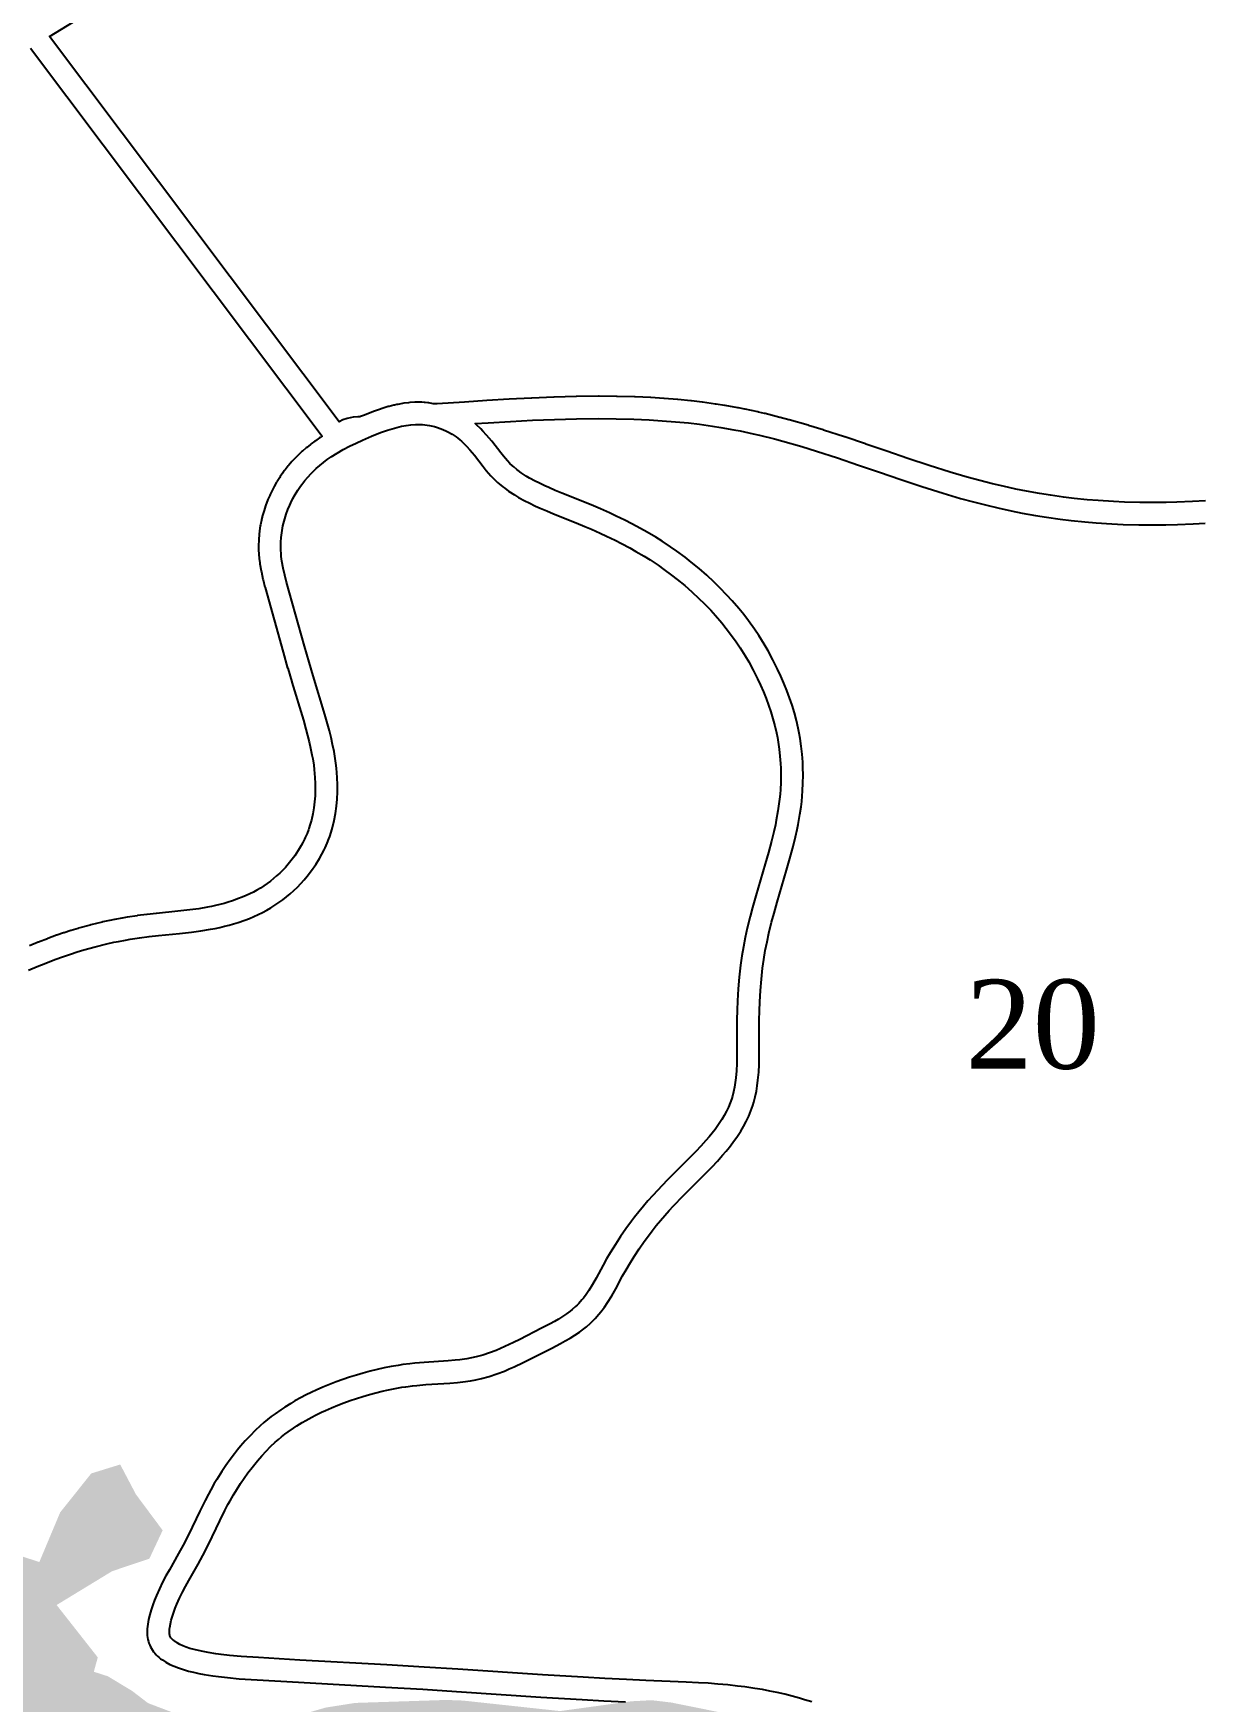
# Model space of a CAD drawing. Header units: metres. Extents: x 711577 to 713688, y 7856318 to 7857553.
# Drawn here: x 713086.9 to 713349.2, y 7856767.7 to 7857142.5 of the extents above; entities that cross this region are included whole.
import ezdxf
from ezdxf.enums import TextEntityAlignment as Align

# ---------------------------------------------------------------- set-up
doc = ezdxf.new("R2010")
doc.units = ezdxf.units.M
for name, color, linetype, true_color in [('APP', 7, 'Continuous', 0xffffff), ('NUMERAÇÕES DOS TALHÕES', 7, 'Continuous', 0xffffff), ('RESERVA LEGAL', 7, 'Continuous', 0xffffff), ('TALHÕES', 3, 'Continuous', 0x00ff00)]:
    doc.layers.add(name, color=color, linetype=linetype, true_color=true_color)
for name, color, linetype in [('NUMERAÇÕES', 7, 'Continuous'), ('Perímetro', 1, 'Continuous'), ('ÁREAS', 7, 'Continuous')]:
    doc.layers.add(name, color=color, linetype=linetype)
doc.styles.add('AREAS', font='times.ttf')

# ---------------------------------------------------------------- blocks, each defined once
blk = doc.blocks.new('area_de_talhao')
at = {"layer": 'NUMERAÇÕES', "linetype": 'Continuous', "style": 'AREAS'}
blk.add_attdef('NRO', text='', height=20, dxfattribs=at).set_placement((0, 6.08), align=Align.CENTER)
at = {"layer": 'ÁREAS', "linetype": 'Continuous', "style": 'AREAS', "flags": 1}
for tag, height, p in [('AREAREAL', 0.001, (0, 0)), ('AREA', 20, (0, -23.92))]:
    blk.add_attdef(tag, text='', height=height, dxfattribs=at).set_placement(p, align=Align.CENTER)

msp = doc.modelspace()

# ---------------------------------------------------------------- hatches: boundary and pattern name
at = {"layer": 'APP', "linetype": 'Continuous'}
h = msp.add_hatch(dxfattribs=at)
h.set_pattern_fill('GOST_GLASS', color=3)
h.paths.add_polyline_path([(711807.13, 7856885.17), (711804.27, 7856887.4), (711782.36, 7856902.33), (711780.04, 7856903.57), (711780.32, 7856906.84), (711779.58, 7856913.19), (711778.65, 7856915.96), (711780.69, 7856920.95), (711781.85, 7856926.75), (711781.9, 7856932.67), (711780.84, 7856938.48), (711778.42, 7856944.7), (711778.93, 7856944.69), (711781.88, 7856949.15), (711790.88, 7856953.52), (711807.19, 7856961.45), (711813.69, 7856965.82), (711830.14, 7856980.56), (711835.25, 7856986.56), (711848.05, 7857006.47), (711849.76, 7857009.5), (711863.08, 7857036.62), (711864.46, 7857039.9), (711874.89, 7857069.35), (711880.32, 7857081.5), (711882.22, 7857087.15), (711883, 7857093.08), (711882.64, 7857099.06), (711881.16, 7857104.84), (711878.61, 7857110.19), (711875.1, 7857114.9), (711870.76, 7857118.77), (711865.78, 7857121.65), (711864.87, 7857122.06), (711859.7, 7857123.77), (711854.32, 7857124.41), (711848.92, 7857123.97), (711843.7, 7857122.45), (711840.73, 7857120.9), (711839.84, 7857118.61), (711838.38, 7857119.53), (711834.54, 7857116.44), (711830.93, 7857112.17), (711828.17, 7857107.26), (711822.23, 7857093.95), (711821.32, 7857091.68), (711811.08, 7857062.78), (711799.37, 7857038.93), (711789.77, 7857024.01), (711779.44, 7857014.75), (711766.78, 7857008.61), (711750.55, 7857000.72), (711746.21, 7856998.1), (711742.37, 7856994.72), (711739.15, 7856990.67), (711729.66, 7856976.32), (711726.34, 7856969.62), (711726.12, 7856969.02), (711723.15, 7856969.62), (711694.71, 7856973.1), (711688.85, 7856973.17), (711683.09, 7856971.97), (711677.69, 7856969.54), (711672.88, 7856965.99), (711668.86, 7856961.48), (711659.14, 7856947.98), (711649.63, 7856945.44), (711646.93, 7856944.57), (711621.35, 7856934.8), (711592.06, 7856926.82), (711586.56, 7856924.67), (711584.21, 7856923.1), (711599.11, 7856897.94), (711629.7, 7856906.27), (711656.54, 7856916.52), (711675.69, 7856921.62), (711691.41, 7856943.46), (711719.85, 7856939.98), (711737.36, 7856935.02), (711739.78, 7856934.27), (711746.87, 7856942.2), (711752.88, 7856959.28), (711762.38, 7856973.63), (711778.61, 7856981.51), (711794.8, 7856989.38), (711811.05, 7857003.93), (711823.74, 7857023.68), (711837.01, 7857050.69), (711847.85, 7857081.28), (711853.79, 7857094.58), (711854.7, 7857094.17), (711848.78, 7857080.91), (711837.93, 7857050.3), (711824.61, 7857023.18), (711811.81, 7857003.28), (711795.36, 7856988.54), (711779.05, 7856980.61), (711763.06, 7856972.85), (711753.79, 7856958.83), (711747.75, 7856941.68), (711740.83, 7856933.94), (711753.7, 7856929.93), (711747.05, 7856917.27), (711752.01, 7856906.34), (711743.8, 7856886.65), (711766.97, 7856877.27), (711788.87, 7856862.34), (711807.71, 7856845.62), (711811.36, 7856831.11), (711800.64, 7856817.77), (711783.09, 7856785.34), (711771.83, 7856747.17), (711780.95, 7856703.95), (711781.26, 7856646.68), (711785.74, 7856589.55), (711842.66, 7856510.21), (711887.71, 7856504.37), (711945.81, 7856479.71), (712023.06, 7856430.77), (712051.13, 7856427.29), (712051.33, 7856432.54), (712050.48, 7856438.25), (712048.6, 7856443.68), (712045.77, 7856448.63), (712042.08, 7856452.9), (712037.67, 7856456.35), (711960.43, 7856505.28), (711956.42, 7856507.38), (711898.32, 7856532.05), (711891.2, 7856533.98), (711858.04, 7856538.28), (711813.28, 7856600.66), (711812.87, 7856606), (711812.74, 7856606.09), (711812.85, 7856606.18), (711809.57, 7856648.04), (711809.32, 7856693.99), (711806.05, 7856696.67), (711809.25, 7856704.33), (711808.59, 7856710.45), (711801.11, 7856745.93), (711809.21, 7856773.41), (711823.94, 7856800.61), (711832.97, 7856811.85), (711836.07, 7856816.56), (711838.26, 7856821.81), (711839.46, 7856827.41), (711839.62, 7856833.14), (711838.73, 7856838.8), (711835.08, 7856853.31), (711833.05, 7856858.97), (711829.97, 7856864.09), (711825.97, 7856868.45)])
h.paths.add_polyline_path([(713046.72, 7856628.27), (713040.39, 7856633.56), (713047.13, 7856676.24), (713057.88, 7856735.79), (713066.2, 7856757.61), (713074.92, 7856753.14), (713078.63, 7856746.26), (713084.07, 7856745.71), (713092.36, 7856746.01), (713099.25, 7856740.73), (713113.14, 7856735.46), (713127.69, 7856734.17), (713144.64, 7856733.12), (713160.06, 7856737.59), (713180.53, 7856738.25), (713205.62, 7856735.54), (713224.95, 7856738.19), (713245.89, 7856733.96), (713261.18, 7856729.39), (713263.62, 7856717.88), (713265.93, 7856699.79), (713257.78, 7856688.11), (713248.02, 7856671.65), (713232.48, 7856632.1), (713224.79, 7856616.42), (713218.68, 7856600.95), (713224.83, 7856585.33), (713229.86, 7856570.41), (713234.74, 7856554.57), (713238.69, 7856550.13), (713253.65, 7856544.47), (713259.08, 7856530.39), (713268.67, 7856525.6), (713289.21, 7856523.62), (713300.02, 7856524.35), (713305.22, 7856526.25), (713322.83, 7856545.07), (713349, 7856566.66), (713373.23, 7856579.82), (713380.58, 7856600.47), (713394.01, 7856606.15), (713408.19, 7856608.48), (713422.66, 7856610.57), (713434.83, 7856602.42), (713442.63, 7856598.64), (713467.5, 7856606.96), (713485.56, 7856615.07), (713501.74, 7856620.54), (713499.07, 7856654.17), (713491.47, 7856682.98), (713483.81, 7856726.05), (713481.87, 7856754.39), (713475.16, 7856774.79), (713485.08, 7856790.03), (713514.99, 7856780.54), (713536.46, 7856770.69), (713558.66, 7856768.09), (713578.2, 7856771.23), (713589.75, 7856779.6), (713596.73, 7856788.71), (713605.65, 7856802.69), (713598.7, 7856820.05), (713593.14, 7856833.7), (713597.79, 7856845.77), (713605.21, 7856857.11), (713615.75, 7856866.24), (713622.17, 7856885.8), (713629.99, 7856922.69), (713636.61, 7856959.34), (713633.57, 7856974.27), (713645.02, 7857007.87), (713641.45, 7857029.17), (713622.62, 7857060.95), (713611.84, 7857079.88), (713593.35, 7857082.49), (713589.71, 7857091.49), (713584.8, 7857111.14), (713587.11, 7857124.58), (713592.5, 7857132.23), (713601.11, 7857134.12), (713609.87, 7857123.82), (713625.47, 7857132.73), (713636.14, 7857142.66), (713655.47, 7857142.29), (713688.27, 7857186.68), (713663.42, 7857202.71), (713641.85, 7857172.39), (713636.7, 7857172.49), (713631.47, 7857172.08), (713626.4, 7857170.66), (713621.66, 7857168.28), (713617.42, 7857165.02), (713613.17, 7857161.07), (713612.72, 7857161.35), (713607.11, 7857163.29), (713601.24, 7857163.96), (713595.36, 7857163.33), (713586.75, 7857161.44), (713581.83, 7857159.85), (713577.26, 7857157.36), (713573.2, 7857154.04), (713569.77, 7857149.99), (713564.38, 7857142.35), (713561.13, 7857136.42), (713559.25, 7857129.87), (713556.93, 7857116.42), (713556.5, 7857109.93), (713557.42, 7857103.5), (713562.33, 7857083.85), (713563.66, 7857079.77), (713567.29, 7857070.78), (713570.12, 7857065.4), (713573.94, 7857060.74), (713578.59, 7857057.01), (713583.87, 7857054.37), (713589.55, 7857052.92), (713594.55, 7857052.21), (713598.34, 7857045.57), (713598.6, 7857045.13), (713614.51, 7857018.26), (713615.82, 7857010.45), (713606.92, 7856984.32), (713605.62, 7856978.97), (713605.27, 7856973.47), (713605.88, 7856967.99), (713607.72, 7856958.95), (713602.26, 7856928.7), (713594.88, 7856893.92), (713591.6, 7856883.92), (713587.24, 7856880.15), (713581.9, 7856874.02), (713574.48, 7856862.69), (713571.55, 7856856.95), (713566.9, 7856844.88), (713565.32, 7856839.23), (713564.83, 7856833.36), (713565.43, 7856827.51), (713567.12, 7856821.9), (713572.64, 7856808.34), (713573.59, 7856805.97), (713570.32, 7856801.71), (713567.53, 7856799.69), (713558.12, 7856798.18), (713543.88, 7856799.85), (713526.31, 7856807.9), (713523.18, 7856809.11), (713493.27, 7856818.6), (713487.43, 7856819.76), (713481.48, 7856819.62), (713475.69, 7856818.16), (713470.32, 7856815.47), (713465.6, 7856811.65), (713461.73, 7856806.88), (713451.82, 7856791.64), (713449.24, 7856786.77), (713447.57, 7856781.48), (713446.87, 7856775.96), (713447.15, 7856770.4), (713448.41, 7856764.99), (713453.9, 7856748.29), (713455.57, 7856723.87), (713455.98, 7856720.52), (713463.64, 7856677.45), (713464.19, 7856674.96), (713471.08, 7856648.85), (713471.68, 7856641.25), (713457.67, 7856634.96), (713445.26, 7856630.81), (713437.87, 7856635.76), (713433.46, 7856638.17), (713428.72, 7856639.73), (713423.8, 7856640.39), (713418.84, 7856640.13), (713404.37, 7856638.04), (713403.86, 7856637.96), (713389.68, 7856635.63), (713383.5, 7856633.84), (713370.07, 7856628.16), (713364.87, 7856625.27), (713360.35, 7856621.32), (713356.7, 7856616.47), (713354.07, 7856610.93), (713350.56, 7856601.06), (713336.05, 7856593.18), (713331.57, 7856590.15), (713305.39, 7856568.56), (713302.67, 7856566), (713291.11, 7856553.64), (713289.64, 7856553.54), (713280.39, 7856554.43), (713279.88, 7856555.73), (713277.09, 7856561.24), (713273.27, 7856566.01), (713268.58, 7856569.84), (713263.25, 7856572.55), (713258.42, 7856574.38), (713256.79, 7856579.65), (713256.54, 7856580.43), (713251.51, 7856595.35), (713250.99, 7856596.78), (713249.34, 7856600.96), (713250.48, 7856603.84), (713257.64, 7856618.43), (713258.65, 7856620.72), (713273.28, 7856657.97), (713281.23, 7856671.37), (713288.74, 7856682.15), (713291.52, 7856687.06), (713293.36, 7856692.44), (713294.19, 7856698.08), (713293.99, 7856703.79), (713291.69, 7856721.88), (713291.26, 7856724.43), (713288.81, 7856735.94), (713286.86, 7856741.99), (713283.73, 7856747.46), (713279.57, 7856752.1), (713274.56, 7856755.7), (713268.94, 7856758.09), (713253.65, 7856762.66), (713251.26, 7856763.26), (713230.32, 7856767.49), (713225.84, 7856768.02), (713221.34, 7856767.78), (713205.27, 7856765.58), (713183.45, 7856767.94), (713179.69, 7856768.08), (713159.22, 7856767.41), (713152.58, 7856766.36), (713141.67, 7856763.2), (713129.74, 7856763.93), (713119.26, 7856764.86), (713112.66, 7856767.37), (713109.03, 7856770.15), (713103.6, 7856773.41), (713097.63, 7856775.33), (713093.32, 7856775.68), (713092.16, 7856776.83), (713087.34, 7856779.96), (713078.63, 7856784.44), (713073.18, 7856786.54), (713067.43, 7856787.42), (713061.64, 7856787.05), (713056.04, 7856785.44), (713050.86, 7856782.67), (713046.33, 7856778.84), (713042.63, 7856774.12), (713039.93, 7856768.7), (713031.61, 7856746.89), (713030.07, 7856741.34), (713019.31, 7856681.78), (713019.2, 7856681.1), (713012.46, 7856638.42), (713012.11, 7856632.09), (713013.03, 7856625.83), (713014.85, 7856620.87), (713014.07, 7856620.41), (713009.96, 7856616.76), (713006.58, 7856612.36), (713004.05, 7856607.37), (713002.45, 7856601.97), (712991.62, 7856547.54), (712991.02, 7856541.13), (712991.34, 7856506.14), (712991.43, 7856504.09), (712992.77, 7856486.13), (712993.56, 7856481.11), (713005.77, 7856430.57), (713007.57, 7856425.27), (713010.28, 7856420.43), (713024.44, 7856399.86), (713009.24, 7856384.21), (713005.94, 7856380.15), (713003.38, 7856375.53), (713001.65, 7856370.51), (712990.36, 7856325.75), (712989.53, 7856320.4), (713017.73, 7856318.12), (713029.01, 7856362.88), (713050.76, 7856385.26), (713056.4, 7856404.28), (713033.21, 7856437.97), (713021, 7856488.51), (713019.66, 7856506.47), (713019.33, 7856541.46), (713030.17, 7856595.88), (713039.63, 7856600.28), (713049.66, 7856608.79)])
h.paths.add_polyline_path([(711891.5, 7857177.02, 0.197914), (711905.95, 7857141.94), (711903.5, 7857149.92), (711911.15, 7857157), (711915.69, 7857160.83), (711908.52, 7857164.83), (711902.87, 7857169.08), (711899.04, 7857173.85), (711907.15, 7857178.53), (711912.29, 7857182.2), (711919.99, 7857189.5), (711927.6, 7857195.05), (711937.59, 7857197.28), (711945.34, 7857200.67), (711946.94, 7857198.59), (711951.17, 7857194.37), (711949.97, 7857185.91), (711949.12, 7857179.77), (711949.66, 7857176.07), (711951.14, 7857171.73), (711955.67, 7857170.8), (711955.37, 7857165.39), (711952.44, 7857157.87), (711948.15, 7857158.18), (711942.98, 7857154.14), (711938.76, 7857147.47), (711935.38, 7857139.16), (711931.4, 7857139.42), (711923.99, 7857134.3), (711923.2, 7857130.62, 0.527842), (711991.1, 7857177.02, 1)])
h.paths.add_polyline_path([(711955.37, 7857165.39), (711955.67, 7857170.8), (711951.14, 7857171.73), (711949.66, 7857176.07), (711949.12, 7857179.77), (711949.97, 7857185.91), (711951.17, 7857194.37), (711946.94, 7857198.59), (711945.34, 7857200.67), (711937.59, 7857197.28), (711927.6, 7857195.05), (711919.99, 7857189.5), (711912.29, 7857182.2), (711907.15, 7857178.53), (711899.04, 7857173.85), (711902.87, 7857169.08), (711908.52, 7857164.83), (711915.69, 7857160.83), (711911.15, 7857157), (711903.5, 7857149.92), (711905.95, 7857141.94, 0.104717), (711923.2, 7857130.62), (711923.99, 7857134.3), (711931.4, 7857139.42), (711935.38, 7857139.16), (711938.76, 7857147.47), (711942.98, 7857154.14), (711948.15, 7857158.18), (711952.44, 7857157.87)], flags=17)
h.paths.add_polyline_path([(711942.1, 7857177.02, -1), (711940.5, 7857177.02, -1)], flags=16)
at = {"layer": 'RESERVA LEGAL', "linetype": 'Continuous'}
h = msp.add_hatch(dxfattribs=at)
h.set_pattern_fill('CROSS', color=1, scale=2)
h.paths.add_polyline_path([(711811.08, 7857062.78), (711817.41, 7857080.64), (711816.98, 7857080.59), (711811.97, 7857074.68), (711802.29, 7857068.96), (711794.73, 7857064.42), (711787.08, 7857064.63), (711779.13, 7857065.14), (711774.96, 7857059.38), (711783.1, 7857052.46), (711788.52, 7857046.62), (711789.97, 7857033.44), (711789.88, 7857024.18), (711799.37, 7857038.93)])
h.paths.add_polyline_path([(711838.38, 7857119.53), (711837.09, 7857120.35), (711834.06, 7857127.32), (711827.53, 7857124.03), (711819.19, 7857121.38), (711816.44, 7857116.62), (711820.17, 7857108.47), (711826.27, 7857108.3), (711827.68, 7857106.16), (711828.17, 7857107.26), (711830.93, 7857112.17), (711834.54, 7857116.44)])
h.paths.add_polyline_path([(711850.79, 7857127.22), (711845.56, 7857129.09), (711842.08, 7857124.35), (711840.73, 7857120.9), (711843.7, 7857122.45), (711848.92, 7857123.97), (711852.64, 7857124.28)])
h.paths.add_polyline_path([(711920.27, 7857109.15), (711923.32, 7857116.36), (711924.21, 7857121.67), (711922.88, 7857129.11), (711922.56, 7857130.88, -0.098696), (711906.3, 7857141.59), (711906.26, 7857140.94), (711905.72, 7857132.61), (711902.36, 7857126.22), (711905.07, 7857123.1), (711910.26, 7857125.23), (711912.27, 7857120.77), (711911.83, 7857114.38), (711905.97, 7857109.71), (711896.41, 7857106.84), (711885.06, 7857102.47), (711881.64, 7857102.98), (711882.64, 7857099.06), (711883, 7857093.08), (711882.51, 7857089.37), (711884.1, 7857089.59), (711890.78, 7857092.03), (711897.2, 7857093.98), (711905.75, 7857095.56), (711911.15, 7857096.79), (711915.59, 7857102.16)])
h.paths.add_polyline_path([(711896.09, 7857079.21), (711899.82, 7857081.22), (711900.66, 7857085.1), (711899.74, 7857087.86), (711895.27, 7857085.85), (711890.34, 7857083.86), (711886.4, 7857079.15), (711881.44, 7857079.37), (711880.23, 7857081.3), (711876.32, 7857072.54), (711880.49, 7857072.68), (711887.8, 7857073.08), (711891.22, 7857077.49)])
h.paths.add_polyline_path([(711790.89, 7856920.94), (711790.8, 7856925.71), (711792.31, 7856932.66), (711792.76, 7856937.84), (711788.13, 7856937.71), (711783.93, 7856944.52), (711779, 7856944.68), (711778.73, 7856943.92), (711780.84, 7856938.48), (711781.9, 7856932.67), (711781.85, 7856926.75), (711780.69, 7856920.95), (711778.65, 7856915.96), (711779.58, 7856913.19), (711780.32, 7856906.84), (711780.04, 7856903.57), (711782.36, 7856902.33), (711793.86, 7856894.5), (711797.29, 7856901.01), (711795.77, 7856905.58), (711796.3, 7856912.44), (711791.47, 7856916.21)])
h.paths.add_polyline_path([(711891.19, 7856858.32), (711883.53, 7856861.77), (711879.74, 7856859.47), (711873.68, 7856859.72), (711870.02, 7856866.13), (711859.57, 7856872.04), (711846.75, 7856864.67), (711838.15, 7856869.81), (711838.63, 7856877.96), (711835.32, 7856882.84), (711825.73, 7856887.89), (711818.51, 7856893.94), (711812.47, 7856897.81), (711810.05, 7856894.2), (711804.43, 7856893.15), (711799.89, 7856890.38), (711804.27, 7856887.4), (711807.13, 7856885.17), (711825.97, 7856868.45), (711829.97, 7856864.09), (711833.05, 7856858.97), (711835.08, 7856853.31), (711838.73, 7856838.8), (711839.62, 7856833.14), (711839.46, 7856827.41), (711838.26, 7856821.81), (711836.07, 7856816.56), (711832.97, 7856811.85), (711823.94, 7856800.61), (711816.12, 7856786.18), (711830.36, 7856790.02), (711839.72, 7856798.86), (711840.75, 7856803.78), (711842.55, 7856813.2), (711842.05, 7856821.06), (711850.19, 7856828.11), (711854.88, 7856832.8), (711860.43, 7856832.91), (711862.91, 7856840.73), (711870.99, 7856841.42), (711880.9, 7856845.72), (711888.38, 7856850.17)])
h.paths.add_polyline_path([(711820.42, 7856727.21), (711817.37, 7856734.95), (711818.28, 7856741.73), (711811.13, 7856745.58), (711801.82, 7856742.58), (711808.59, 7856710.45), (711809.36, 7856703.29), (711814.46, 7856706.78), (711821.56, 7856705.39), (711822.47, 7856711.69), (711822.5, 7856718.73)])
h.paths.add_polyline_path([(711826.86, 7856678.31), (711826.43, 7856688.96), (711822.97, 7856693.58), (711816.86, 7856694.91), (711809.33, 7856692.73), (711809.57, 7856648.04), (711812.85, 7856606.18), (711812.85, 7856606.18), (711819.03, 7856611.22), (711823.83, 7856616.44), (711831.77, 7856618.89), (711833.19, 7856623.97), (711835.27, 7856629.09), (711839.15, 7856638.47), (711838.45, 7856645.67), (711842.94, 7856651.7), (711838.53, 7856656.65), (711831.61, 7856656.53), (711825.28, 7856653.05), (711818.76, 7856655.47), (711813.2, 7856659.34), (711816.21, 7856662.62), (711821.97, 7856669.27)])
h.paths.add_polyline_path([(711894.19, 7856563.08), (711895.14, 7856568.76), (711891.46, 7856570.38), (711886.14, 7856567.82), (711881.78, 7856568.56), (711873.23, 7856569.14), (711865.86, 7856569.67), (711857.33, 7856570.85), (711849.92, 7856576.59), (711841.05, 7856579.04), (711836.27, 7856587.64), (711827.59, 7856592.68), (711823.14, 7856598.61), (711817.66, 7856602.67), (711812.87, 7856606), (711813.28, 7856600.66), (711858.04, 7856538.28), (711891.2, 7856533.98), (711898.32, 7856532.05), (711956.42, 7856507.38), (711960.43, 7856505.28), (711976.98, 7856494.79), (711977.13, 7856498.62), (711976.83, 7856506.66), (711976.43, 7856512.59), (711973.01, 7856517.69), (711969.07, 7856522.72), (711963.39, 7856523.67), (711956.54, 7856525.61), (711952.78, 7856529.61), (711942.86, 7856527.65), (711937.29, 7856535.18), (711930.13, 7856543.17), (711921.24, 7856550.14), (711912.78, 7856552.38), (711907.69, 7856551.54), (711900.3, 7856552.91)])
h.paths.add_polyline_path([(712047.09, 7856478.83), (712047.14, 7856483.93), (712038.81, 7856488.19), (712030.79, 7856482.11), (712022.84, 7856480.67), (712018.21, 7856486.43), (712016.49, 7856492.24), (712009.04, 7856494.31), (711994.3, 7856491.11), (711986.17, 7856488.98), (712037.67, 7856456.35), (712042.08, 7856452.9), (712045.77, 7856448.63), (712048.6, 7856443.68), (712050.48, 7856438.25), (712051.33, 7856432.54), (712051.13, 7856427.29), (712052.98, 7856427.06), (712063.34, 7856428.72), (712066.53, 7856431.74), (712063.28, 7856437.82), (712064.83, 7856442.25), (712069.2, 7856445.24), (712066.85, 7856450.12), (712060.76, 7856450.99), (712059.05, 7856454.71), (712062.98, 7856460.35), (712060.53, 7856464.97), (712057.56, 7856469.41), (712053.7, 7856469.49), (712049.51, 7856472.44)])
h.paths.add_polyline_path([(712997.47, 7856753.73), (712994.69, 7856757.77), (712999.9, 7856761.38), (713005.82, 7856765.42), (713009.19, 7856767.04), (713016.57, 7856766.56), (713023.77, 7856769.02), (713030.07, 7856769.44), (713031.55, 7856775.26), (713030.21, 7856781.18), (713025.05, 7856784.22), (713017.6, 7856783.41), (713012.87, 7856784.74), (713011.61, 7856792.57), (713008.77, 7856797), (713004.24, 7856794.82), (712997.99, 7856800.6), (712992.02, 7856798.43), (712985.5, 7856794.93), (712980.6, 7856797.17), (712975.1, 7856794.95), (712973.29, 7856785.79), (712971.42, 7856777.68), (712977.04, 7856777.32), (712982.85, 7856782.38), (712991.29, 7856775.53), (712993.9, 7856770.07), (712989.04, 7856762.7), (712986.18, 7856753.44), (712981.39, 7856750.3), (712972.95, 7856749.92), (712961.32, 7856731.32), (712962.31, 7856726.46), (712968.7, 7856720.13), (712978.62, 7856718.69), (712984.79, 7856724.97), (712988.45, 7856727.92), (712996.94, 7856725.65), (712999.88, 7856715.26), (713009.46, 7856710.1), (713015.98, 7856714.43), (713024.45, 7856715.49), (713025.49, 7856715.99), (713027.81, 7856728.85), (713021.32, 7856728.53), (713015.88, 7856734.97), (713012.6, 7856743.43), (713003.45, 7856747.74)])
h.paths.add_polyline_path([(713070.57, 7856807.39), (713060.23, 7856808), (713055.18, 7856801.72), (713057.86, 7856793.46), (713061.26, 7856787.03), (713067.43, 7856787.42), (713073.18, 7856786.54), (713078.63, 7856784.44), (713087.34, 7856779.96), (713092.16, 7856776.83), (713093.32, 7856775.68), (713097.63, 7856775.33), (713100.48, 7856774.41), (713101.37, 7856777.64), (713092.12, 7856789.41), (713104.6, 7856797.01), (713112.96, 7856799.81), (713115.95, 7856806.19), (713109.94, 7856814.27), (713106.41, 7856820.98), (713099.9, 7856818.97), (713092.91, 7856810.21), (713088.23, 7856799.06), (713078.31, 7856802.31)])
h.paths.add_polyline_path([(713457.76, 7856710.53), (713455.79, 7856708.42), (713446.89, 7856703.38), (713440.81, 7856698.34), (713447.12, 7856689.2), (713449.3, 7856680.32), (713452.61, 7856673.15), (713457.66, 7856671.72), (713461.77, 7856672.8), (713464.41, 7856674.13), (713464.19, 7856674.96), (713463.64, 7856677.45)])
h.paths.add_polyline_path([(713602.26, 7856928.7), (713607.72, 7856958.95), (713605.88, 7856967.99), (713605.27, 7856973.47), (713605.62, 7856978.97), (713606.92, 7856984.32), (713615.82, 7857010.45), (713614.51, 7857018.26), (713598.47, 7857045.35), (713594.55, 7857052.21), (713589.55, 7857052.92), (713584.75, 7857054.14), (713584.68, 7857052.39), (713585.89, 7857035.89), (713583.76, 7857019.14), (713586.2, 7857013.19), (713583.89, 7856997.21), (713576.89, 7856989.12), (713571.38, 7856983.38), (713572.19, 7856978.05), (713567.83, 7856970.28), (713551.93, 7856963.15), (713540.56, 7856949.66), (713532.84, 7856935.09), (713527.04, 7856929.9), (713527.14, 7856923.01), (713523.69, 7856916.18), (713518.87, 7856910.57), (713512.63, 7856903.58), (713506.4, 7856895.23), (713502.63, 7856894.34), (713497.29, 7856898.14), (713495.4, 7856896.99), (713494.4, 7856891.64), (713497.87, 7856887.87), (713504.18, 7856887.8), (713504.4, 7856869.6), (713518.31, 7856859.24), (713524.48, 7856847.12), (713527.83, 7856835.17), (713521.32, 7856828.52), (713510.77, 7856824.58), (713509.99, 7856817.05), (713516.37, 7856812.67), (713516.52, 7856811.22), (713523.18, 7856809.11), (713526.31, 7856807.9), (713543.88, 7856799.85), (713558.12, 7856798.18), (713567.53, 7856799.69), (713570.32, 7856801.71), (713573.59, 7856805.97), (713572.64, 7856808.34), (713567.12, 7856821.9), (713565.43, 7856827.51), (713564.83, 7856833.36), (713565.32, 7856839.23), (713566.9, 7856844.88), (713571.55, 7856856.95), (713574.48, 7856862.69), (713581.9, 7856874.02), (713587.24, 7856880.15), (713591.6, 7856883.92), (713594.88, 7856893.92)])
h.paths.add_polyline_path([(713585.6, 7857178.79), (713580.77, 7857178.54), (713573.73, 7857176.09), (713569.83, 7857172.67), (713566.36, 7857165.62), (713563.88, 7857159.1), (713565.17, 7857150.21), (713565.61, 7857144.1), (713569.77, 7857149.99), (713573.2, 7857154.04), (713577.26, 7857157.36), (713581.83, 7857159.85), (713585.25, 7857160.95), (713586, 7857164.62), (713586.14, 7857170.95)])
h.paths.add_polyline_path([(713622.1, 7857229.35), (713623.39, 7857221.68), (713627.54, 7857216.28), (713634.06, 7857211.85), (713641.59, 7857207.74), (713653.82, 7857202.41), (713660.11, 7857198.06), (713663.42, 7857202.71)])
h.paths.add_polyline_path([(713571.08, 7857246.96), (713573.1, 7857250.54), (713576.45, 7857253.94), (713578.4, 7857257.52), (713528.45, 7857289.73), (713527.1, 7857284.14), (713528.03, 7857280.42), (713522.31, 7857275.63), (713518.96, 7857278.56), (713515.32, 7857282.28), (713512.77, 7857283.58), (713509.39, 7857281.04), (713502.69, 7857279.49), (713496.19, 7857277.62), (713492.52, 7857274.31), (713492.46, 7857269.85), (713496.18, 7857266.3), (713498.81, 7857262.91), (713504.35, 7857261.38), (713507.83, 7857259.25), (713512.5, 7857262.07), (713513.99, 7857265.26), (713516.1, 7857267.32), (713518.12, 7857262.14), (713516.15, 7857258.47), (713513.69, 7857254.17), (713508.06, 7857251.54), (713502.76, 7857247.96), (713501.55, 7857239.82), (713504.84, 7857234.78), (713508.07, 7857231.62), (713508.42, 7857221.04), (713509.9, 7857212.04), (713508.38, 7857204.03), (713505.28, 7857197.16), (713505.51, 7857190.75), (713506.86, 7857185.43), (713510.58, 7857178.93), (713517.72, 7857175.56), (713519.91, 7857170.98), (713516.02, 7857168.49), (713518.37, 7857164.54), (713516.71, 7857160.05), (713512.3, 7857154.35), (713514.93, 7857147.63), (713522.62, 7857145.26), (713527.49, 7857146.88), (713532.39, 7857148.84), (713536.5, 7857151.65), (713539.51, 7857156.63), (713542.69, 7857162.76), (713544.4, 7857168.29), (713545.13, 7857174.5), (713548.12, 7857177.05), (713551.47, 7857180.76), (713554.81, 7857184.31), (713556.86, 7857189.2), (713554.61, 7857195.79), (713555.51, 7857202.17), (713558.89, 7857208.7), (713557.65, 7857216.23), (713553.9, 7857220.32), (713555.6, 7857224.73), (713555.99, 7857230.93), (713555.04, 7857234.18), (713556.83, 7857236.61), (713565.06, 7857239.53), (713571.34, 7857241.19)])
h.paths.add_polyline_path([(713475.04, 7857324.17), (713473.62, 7857322.51), (713468.75, 7857321.94), (713465.46, 7857322.15), (713462.79, 7857320.61), (713462.87, 7857316.37), (713464.98, 7857311.14), (713466.78, 7857306.37), (713472.56, 7857303.73), (713475.61, 7857307.47), (713479.71, 7857306.45), (713483.51, 7857306.22), (713486.03, 7857304.11), (713490.44, 7857300.36), (713496.28, 7857294.16), (713501.27, 7857294.34), (713505.95, 7857294.22), (713508.73, 7857296.87), (713511.67, 7857298.4), (713511.95, 7857300.37)])
h.paths.add_polyline_path([(711955.67, 7857170.8), (711951.14, 7857171.73), (711949.66, 7857176.07), (711949.12, 7857179.77), (711949.97, 7857185.91), (711951.17, 7857194.37), (711946.94, 7857198.59), (711945.34, 7857200.67), (711937.59, 7857197.28), (711927.6, 7857195.05), (711919.99, 7857189.5), (711912.29, 7857182.2), (711907.15, 7857178.53), (711899.04, 7857173.85), (711902.87, 7857169.08), (711908.52, 7857164.83), (711915.69, 7857160.83), (711911.15, 7857157), (711903.5, 7857149.92), (711905.95, 7857141.94, 0.104717), (711923.2, 7857130.62), (711923.99, 7857134.3), (711931.4, 7857139.42), (711935.38, 7857139.16), (711938.76, 7857147.47), (711942.98, 7857154.14), (711948.15, 7857158.18), (711952.44, 7857157.87), (711955.37, 7857165.39)])
h.paths.add_polyline_path([(711940.5, 7857177.02, -1), (711942.1, 7857177.02, -1)], flags=16)

# ---------------------------------------------------------------- linework, layer by layer
at = {"layer": 'Perímetro'}
msp.add_lwpolyline([(713085.8, 7856932.04), (713087.77, 7856932.86), (713089.73, 7856933.65), (713091.71, 7856934.41), (713093.7, 7856935.13), (713095.2, 7856935.64), (713096.71, 7856936.13), (713098.24, 7856936.6), (713100.81, 7856937.32), (713103.4, 7856937.96), (713104.97, 7856938.3), (713106.02, 7856938.52), (713107.6, 7856938.81), (713108.65, 7856938.99), (713110.76, 7856939.31), (713112.88, 7856939.58), (713115, 7856939.8), (713119.77, 7856940.28), (713122.43, 7856940.58), (713124.55, 7856940.87), (713126.67, 7856941.23), (713127.72, 7856941.43), (713128.78, 7856941.66), (713129.82, 7856941.9), (713130.86, 7856942.17), (713131.9, 7856942.46), (713132.93, 7856942.78), (713134.45, 7856943.3), (713135.45, 7856943.68), (713136.44, 7856944.09), (713137.42, 7856944.53), (713138.38, 7856945.01), (713139.33, 7856945.51), (713140.26, 7856946.05), (713141.17, 7856946.62), (713142.07, 7856947.23), (713142.95, 7856947.87), (713143.8, 7856948.54), (713144.64, 7856949.23), (713145.45, 7856949.96), (713146.23, 7856950.72), (713146.99, 7856951.5), (713147.73, 7856952.31), (713148.43, 7856953.14), (713149.43, 7856954.43), (713150.37, 7856955.77), (713151.22, 7856957.16), (713151.75, 7856958.1), (713152.24, 7856959.07), (713152.47, 7856959.56), (713152.91, 7856960.54), (713153.3, 7856961.55), (713153.49, 7856962.05), (713153.82, 7856963.07), (713154.12, 7856964.11), (713154.5, 7856965.68), (713154.8, 7856967.26), (713155.02, 7856968.87), (713155.17, 7856970.48), (713155.24, 7856972.09), (713155.25, 7856973.71), (713155.19, 7856975.32), (713155.11, 7856976.39), (713155.01, 7856977.45), (713154.88, 7856978.52), (713154.65, 7856980.1), (713154.46, 7856981.15), (713154.15, 7856982.72), (713153.8, 7856984.28), (713153.41, 7856985.84), (713153, 7856987.39), (713152.41, 7856989.45), (713149.76, 7856998.15), (713148.86, 7857001.22), (713147.83, 7857004.81), (713143.82, 7857019.22), (713143.42, 7857020.78), (713143.06, 7857022.35), (713142.77, 7857023.92), (713142.62, 7857024.98), (713142.57, 7857025.51), (713142.5, 7857026.57), (713142.49, 7857027.1), (713142.5, 7857028.17), (713142.58, 7857029.24), (713142.63, 7857029.78), (713142.78, 7857030.84), (713142.99, 7857031.9), (713143.11, 7857032.43), (713143.39, 7857033.48), (713143.72, 7857034.51), (713144.09, 7857035.53), (713144.51, 7857036.54), (713144.74, 7857037.03), (713145.23, 7857038), (713145.75, 7857038.94), (713146.32, 7857039.86), (713146.93, 7857040.75), (713147.25, 7857041.18), (713147.91, 7857042.03), (713148.6, 7857042.84), (713149.33, 7857043.62), (713150.08, 7857044.37), (713150.47, 7857044.74), (713151.27, 7857045.44), (713152.09, 7857046.1), (713152.94, 7857046.74), (713153.81, 7857047.34), (713155.16, 7857048.2), (713156.54, 7857049), (713157.97, 7857049.75), (713159.42, 7857050.47), (713160.9, 7857051.14), (713162.91, 7857052), (713164.94, 7857052.81), (713166.48, 7857053.36), (713168.03, 7857053.85), (713169.07, 7857054.12), (713169.6, 7857054.24), (713170.65, 7857054.44), (713171.7, 7857054.58), (713172.76, 7857054.65), (713173.82, 7857054.65), (713174.35, 7857054.62), (713174.88, 7857054.57), (713175.95, 7857054.41), (713177.01, 7857054.17), (713177.53, 7857054.02), (713178.56, 7857053.67), (713179.56, 7857053.24), (713180.05, 7857053), (713180.99, 7857052.48), (713181.45, 7857052.19), (713181.89, 7857051.88), (713182.32, 7857051.56), (713182.73, 7857051.23), (713183.13, 7857050.88), (713183.9, 7857050.15), (713184.27, 7857049.76), (713184.99, 7857048.97), (713186.02, 7857047.73), (713188, 7857045.18), (713188.67, 7857044.34), (713189.71, 7857043.13), (713190.44, 7857042.36), (713191.21, 7857041.64), (713191.6, 7857041.29), (713192.41, 7857040.62), (713192.83, 7857040.3), (713193.68, 7857039.68), (713195.01, 7857038.81), (713195.93, 7857038.27), (713197.33, 7857037.5), (713198.3, 7857037.01), (713199.76, 7857036.31), (713200.76, 7857035.87), (713202.26, 7857035.23), (713203.78, 7857034.6), (713208.85, 7857032.58), (713210.84, 7857031.75), (713212.32, 7857031.11), (713214.28, 7857030.24), (713215.73, 7857029.57), (713217.64, 7857028.64), (713219.06, 7857027.92), (713220.93, 7857026.92), (713222.32, 7857026.14), (713224.15, 7857025.05), (713225.51, 7857024.2), (713227.29, 7857023.02), (713228.61, 7857022.09), (713230.34, 7857020.82), (713231.61, 7857019.83), (713233.28, 7857018.46), (713234.9, 7857017.05), (713236.48, 7857015.58), (713237.63, 7857014.45), (713239.12, 7857012.91), (713240.21, 7857011.71), (713241.6, 7857010.09), (713242.61, 7857008.84), (713243.58, 7857007.56), (713244.83, 7857005.82), (713245.72, 7857004.49), (713246.85, 7857002.68), (713247.66, 7857001.3), (713248.69, 7856999.42), (713249.65, 7856997.51), (713250.33, 7856996.05), (713250.97, 7856994.58), (713251.58, 7856993.08), (713252.13, 7856991.58), (713252.65, 7856990.05), (713253.11, 7856988.51), (713253.52, 7856986.96), (713253.89, 7856985.4), (713254.1, 7856984.35), (713254.28, 7856983.29), (713254.51, 7856981.71), (713254.69, 7856980.11), (713254.8, 7856978.5), (713254.85, 7856977.43), (713254.88, 7856975.83), (713254.85, 7856974.22), (713254.78, 7856972.61), (713254.7, 7856971.55), (713254.59, 7856970.48), (713254.47, 7856969.42), (713254.24, 7856967.83), (713253.87, 7856965.73), (713253.66, 7856964.69), (713253.31, 7856963.13), (713252.8, 7856961.06), (713252.11, 7856958.48), (713251.37, 7856955.91), (713249.24, 7856948.71), (713248.52, 7856946.14), (713247.98, 7856944.07), (713247.34, 7856941.48), (713246.89, 7856939.4), (713246.48, 7856937.32), (713246.13, 7856935.23), (713245.84, 7856933.13), (713245.54, 7856930.5), (713245.31, 7856927.85), (713245.15, 7856925.18), (713245.06, 7856923.04), (713245.02, 7856920.88), (713245, 7856918.71), (713245.03, 7856914.33), (713245.03, 7856912.69), (713245, 7856911.06), (713244.92, 7856909.44), (713244.78, 7856907.84), (713244.64, 7856906.79), (713244.47, 7856905.75), (713244.25, 7856904.73), (713243.99, 7856903.72), (713243.84, 7856903.22), (713243.49, 7856902.24), (713243.1, 7856901.27), (713242.65, 7856900.33), (713242.15, 7856899.4), (713241.61, 7856898.49), (713241.03, 7856897.59), (713240.09, 7856896.28), (713239.43, 7856895.42), (713238.74, 7856894.57), (713238.04, 7856893.74), (713236.94, 7856892.52), (713235.81, 7856891.32), (713234.68, 7856890.15), (713229.37, 7856884.84), (713227.16, 7856882.56), (713226.08, 7856881.4), (713225.02, 7856880.22), (713223.99, 7856879.01), (713222.98, 7856877.78), (713221.99, 7856876.53), (713221.34, 7856875.68), (713220.08, 7856873.96), (713218.86, 7856872.2), (713217.69, 7856870.4), (713216.56, 7856868.56), (713215.74, 7856867.16), (713214.95, 7856865.73), (713213.39, 7856862.86), (713212.59, 7856861.45), (713211.75, 7856860.09), (713211.15, 7856859.21), (713210.52, 7856858.37), (713210.19, 7856857.96), (713209.5, 7856857.18), (713209.13, 7856856.81), (713208.76, 7856856.45), (713207.97, 7856855.77), (713207.56, 7856855.44), (713206.72, 7856854.81), (713205.84, 7856854.22), (713204.93, 7856853.65), (713203.99, 7856853.11), (713203.04, 7856852.59), (713201.1, 7856851.58), (713196.24, 7856849.1), (713194.79, 7856848.38), (713192.85, 7856847.46), (713191.87, 7856847.03), (713190.89, 7856846.62), (713189.41, 7856846.06), (713187.91, 7856845.56), (713186.39, 7856845.15), (713185.37, 7856844.92), (713184.33, 7856844.73), (713182.76, 7856844.51), (713181.7, 7856844.39), (713180.1, 7856844.25), (713174.73, 7856843.92), (713172.59, 7856843.74), (713171.52, 7856843.62), (713169.93, 7856843.41), (713168.87, 7856843.25), (713167.29, 7856842.98), (713165.71, 7856842.67), (713164.15, 7856842.32), (713162.59, 7856841.94), (713161.04, 7856841.52), (713159.5, 7856841.07), (713157.97, 7856840.59), (713156.45, 7856840.07), (713154.94, 7856839.52), (713153.44, 7856838.94), (713151.95, 7856838.32), (713150.47, 7856837.68), (713149.49, 7856837.23), (713148.05, 7856836.52), (713147.09, 7856836.03), (713145.68, 7856835.26), (713144.76, 7856834.72), (713143.4, 7856833.88), (713142.51, 7856833.29), (713141.2, 7856832.37), (713140.35, 7856831.73), (713139.51, 7856831.07), (713138.69, 7856830.39), (713137.89, 7856829.68), (713136.72, 7856828.59), (713135.59, 7856827.45), (713134.49, 7856826.28), (713133.44, 7856825.06), (713132.75, 7856824.24), (713132.08, 7856823.39), (713131.1, 7856822.1), (713130.16, 7856820.78), (713129.26, 7856819.44), (713128.1, 7856817.61), (713127.55, 7856816.68), (713126.74, 7856815.27), (713126.22, 7856814.32), (713125.47, 7856812.89), (713124.28, 7856810.48), (713121.74, 7856805.18), (713120.55, 7856802.83), (713119.54, 7856800.99), (713117.47, 7856797.34), (713116.7, 7856795.95), (713115.95, 7856794.53), (713115.23, 7856793.07), (713114.55, 7856791.55), (713114.12, 7856790.5), (713113.72, 7856789.43), (713113.36, 7856788.35), (713113.04, 7856787.25), (713112.79, 7856786.17), (713112.6, 7856785.1), (713112.54, 7856784.58), (713112.49, 7856784.07), (713112.47, 7856783.56), (713112.47, 7856783.07), (713112.5, 7856782.59), (713112.55, 7856782.12), (713112.63, 7856781.67), (713112.74, 7856781.23), (713112.87, 7856780.81), (713113.03, 7856780.4), (713113.21, 7856780.01), (713113.42, 7856779.63), (713113.65, 7856779.27), (713113.9, 7856778.92), (713114.18, 7856778.58), (713114.48, 7856778.25), (713114.8, 7856777.94), (713115.14, 7856777.64), (713115.5, 7856777.35), (713115.88, 7856777.08), (713116.69, 7856776.56), (713117.58, 7856776.08), (713118.53, 7856775.65), (713119.54, 7856775.26), (713120.6, 7856774.9), (713121.72, 7856774.58), (713122.88, 7856774.29), (713124.08, 7856774.03), (713125.31, 7856773.8), (713127.22, 7856773.5), (713128.52, 7856773.32), (713130.5, 7856773.1), (713133.17, 7856772.86), (713137.16, 7856772.59), (713146.49, 7856772.04), (713166.05, 7856770.96), (713174.4, 7856770.47), (713181.96, 7856769.99), (713200.98, 7856768.74), (713210.2, 7856768.17), (713215.1, 7856767.9), (713219.98, 7856767.65)], dxfattribs=at)
at = {"layer": 'TALHÕES'}
for points in [[(713350.32, 7857037.5), (713347.37, 7857037.31), (713343.91, 7857037.17), (713341.46, 7857037.1), (713338.01, 7857037.08), (713335.55, 7857037.1), (713332.1, 7857037.2), (713329.65, 7857037.32), (713326.21, 7857037.54), (713323.76, 7857037.75), (713320.82, 7857038.05), (713318.38, 7857038.35), (713315.46, 7857038.76), (713313.03, 7857039.14), (713310.13, 7857039.65), (713307.72, 7857040.12), (713304.84, 7857040.75), (713302.45, 7857041.31), (713299.58, 7857042.04), (713296.73, 7857042.83), (713292.94, 7857043.95), (713288.19, 7857045.44), (713283.45, 7857047.02), (713278.69, 7857048.63), (713273.97, 7857050.25), (713273.95, 7857050.26), (713269.25, 7857051.84), (713269.2, 7857051.86), (713264.48, 7857053.39), (713264.41, 7857053.42), (713261.11, 7857054.43), (713261.03, 7857054.46), (713256.74, 7857055.7), (713256.66, 7857055.72), (713254.77, 7857056.23), (713254.68, 7857056.25), (713251.33, 7857057.09), (713251.25, 7857057.11), (713249.83, 7857057.44), (713249.74, 7857057.46), (713246.85, 7857058.08), (713246.76, 7857058.1), (713245.34, 7857058.37), (713245.25, 7857058.39), (713242.34, 7857058.9), (713242.25, 7857058.92), (713240.32, 7857059.22), (713240.22, 7857059.23), (713237.3, 7857059.64), (713237.21, 7857059.65), (713234.77, 7857059.94), (713234.68, 7857059.95), (713231.74, 7857060.24), (713231.65, 7857060.25), (713228.7, 7857060.48), (713228.61, 7857060.49), (713225.66, 7857060.68), (713225.57, 7857060.68), (713222.12, 7857060.84), (713222.03, 7857060.84), (713218.08, 7857060.94), (713217.98, 7857060.94), (713214.03, 7857060.98), (713213.94, 7857060.98), (713208.98, 7857060.93), (713208.9, 7857060.93), (713203.93, 7857060.79), (713203.86, 7857060.79), (713198.89, 7857060.59), (713198.83, 7857060.58), (713193.86, 7857060.33), (713193.82, 7857060.32), (713188.83, 7857060.02), (713188.81, 7857060.02), (713183.81, 7857059.69), (713177.61, 7857059.28), (713177.32, 7857059.28), (713177.04, 7857059.29), (713176.76, 7857059.32), (713175.8, 7857059.48), (713175.53, 7857059.52), (713174.94, 7857059.58), (713174.7, 7857059.6), (713174.23, 7857059.63), (713173.96, 7857059.64), (713172.92, 7857059.65), (713172.59, 7857059.64), (713171.52, 7857059.57), (713171.2, 7857059.54), (713170.14, 7857059.41), (713169.86, 7857059.37), (713168.77, 7857059.17), (713168.58, 7857059.13), (713168.06, 7857059.02), (713167.88, 7857058.98), (713166.88, 7857058.72), (713166.66, 7857058.65), (713165.09, 7857058.17), (713164.89, 7857058.1), (713163.33, 7857057.54), (713163.16, 7857057.48), (713161.12, 7857056.67), (713160.63, 7857056.48), (713160.38, 7857056.41), (713160.24, 7857056.4), (713159.79, 7857056.4), (713158.77, 7857056.3), (713157.39, 7857056.01), (713156.41, 7857055.7), (713155.64, 7857055.26), (713090.54, 7857141.82), (713137.49, 7857170.57)], [(713086.26, 7857139.2), (713151.83, 7857052), (713151.37, 7857051.71), (713151.21, 7857051.61), (713150.31, 7857050.99), (713150.16, 7857050.89), (713149.32, 7857050.27), (713149.17, 7857050.16), (713148.35, 7857049.51), (713148.21, 7857049.38), (713147.35, 7857048.65), (713147.24, 7857048.55), (713146.86, 7857048.2), (713146.73, 7857048.08), (713146.02, 7857047.38), (713145.88, 7857047.24), (713145.15, 7857046.47), (713145.01, 7857046.32), (713144.31, 7857045.51), (713144.17, 7857045.35), (713143.45, 7857044.45), (713143.36, 7857044.32), (713143.05, 7857043.91), (713142.94, 7857043.76), (713142.37, 7857042.93), (713142.26, 7857042.76), (713141.68, 7857041.86), (713141.57, 7857041.67), (713141.03, 7857040.73), (713140.92, 7857040.53), (713140.38, 7857039.49), (713140.31, 7857039.35), (713140.09, 7857038.88), (713140.01, 7857038.7), (713139.61, 7857037.76), (713139.53, 7857037.57), (713139.14, 7857036.56), (713139.07, 7857036.35), (713138.73, 7857035.32), (713138.66, 7857035.1), (713138.35, 7857033.97), (713138.3, 7857033.8), (713138.18, 7857033.31), (713138.14, 7857033.11), (713137.94, 7857032.12), (713137.9, 7857031.9), (713137.72, 7857030.75), (713137.7, 7857030.57), (713137.64, 7857030.07), (713137.62, 7857029.86), (713137.54, 7857028.87), (713137.53, 7857028.63), (713137.5, 7857027.47), (713137.49, 7857027.28), (713137.5, 7857026.77), (713137.51, 7857026.55), (713137.57, 7857025.44), (713137.58, 7857025.27), (713137.62, 7857024.75), (713137.65, 7857024.55), (713137.77, 7857023.59), (713137.8, 7857023.36), (713138.08, 7857021.77), (713138.13, 7857021.55), (713138.49, 7857019.89), (713138.53, 7857019.73), (713138.95, 7857018.1), (713138.98, 7857018), (713143, 7857003.52), (713143.01, 7857003.48), (713144.04, 7856999.9), (713144.05, 7856999.86), (713144.95, 7856996.81), (713144.96, 7856996.76), (713147.57, 7856988.2), (713148.13, 7856986.21), (713148.53, 7856984.75), (713148.88, 7856983.32), (713149.21, 7856981.9), (713149.51, 7856980.43), (713149.67, 7856979.53), (713149.89, 7856978.09), (713150.01, 7856977.13), (713150.11, 7856976.2), (713150.17, 7856975.34), (713150.23, 7856973.98), (713150.24, 7856972.59), (713150.19, 7856971.2), (713150.09, 7856969.83), (713149.92, 7856968.48), (713149.69, 7856967.15), (713149.37, 7856965.74), (713149.13, 7856964.85), (713148.82, 7856963.88), (713148.71, 7856963.55), (713148.41, 7856962.76), (713148.01, 7856961.83), (713147.86, 7856961.5), (713147.47, 7856960.72), (713147.1, 7856960.03), (713146.41, 7856958.9), (713145.65, 7856957.76), (713144.76, 7856956.57), (713144.15, 7856955.83), (713143.54, 7856955.14), (713142.91, 7856954.47), (713142.25, 7856953.83), (713141.57, 7856953.21), (713140.88, 7856952.61), (713140.16, 7856952.04), (713139.43, 7856951.5), (713138.69, 7856950.98), (713137.93, 7856950.49), (713137.15, 7856950.03), (713136.35, 7856949.59), (713135.53, 7856949.18), (713134.69, 7856948.79), (713133.83, 7856948.42), (713133.03, 7856948.11), (713131.64, 7856947.62), (713130.69, 7856947.32), (713129.76, 7856947.05), (713128.82, 7856946.81), (713127.86, 7856946.58), (713126.89, 7856946.37), (713126.01, 7856946.19), (713124.07, 7856945.86), (713122.03, 7856945.57), (713119.38, 7856945.27), (713114.56, 7856944.78), (713114.52, 7856944.78), (713112.47, 7856944.56), (713112.39, 7856944.55), (713110.32, 7856944.29), (713110.2, 7856944.28), (713108.05, 7856943.96), (713107.96, 7856943.94), (713106.88, 7856943.76), (713106.79, 7856943.75), (713105.21, 7856943.45), (713105.14, 7856943.44), (713104.09, 7856943.23), (713104.01, 7856943.21), (713102.5, 7856942.88), (713102.39, 7856942.85), (713099.83, 7856942.22), (713099.68, 7856942.19), (713097.07, 7856941.46), (713096.95, 7856941.43), (713095.38, 7856940.96), (713095.3, 7856940.93), (713093.78, 7856940.44), (713093.7, 7856940.41), (713092.2, 7856939.9), (713092.12, 7856939.87), (713090.13, 7856939.15), (713090.05, 7856939.12), (713088.06, 7856938.36), (713087.98, 7856938.33), (713086, 7856937.54)], [(713261.85, 7856767.62), (713260.22, 7856768.14), (713259.09, 7856768.47), (713257.44, 7856768.93), (713255.77, 7856769.35), (713254.09, 7856769.73), (713252.42, 7856770.08), (713250.74, 7856770.39), (713249.05, 7856770.67), (713246.83, 7856771), (713245.15, 7856771.21), (713242.94, 7856771.45), (713240.73, 7856771.65), (713238.54, 7856771.82), (713236.36, 7856771.95), (713233.64, 7856772.09), (713224.52, 7856772.45), (713220.22, 7856772.64), (713215.36, 7856772.89), (713210.49, 7856773.16), (713201.3, 7856773.73), (713182.28, 7856774.98), (713174.71, 7856775.46), (713166.33, 7856775.95), (713146.77, 7856777.03), (713137.48, 7856777.58), (713133.56, 7856777.85), (713131, 7856778.08), (713129.12, 7856778.29), (713127.93, 7856778.45), (713126.16, 7856778.73), (713125.07, 7856778.93), (713124.01, 7856779.16), (713123.02, 7856779.41), (713122.09, 7856779.67), (713121.24, 7856779.96), (713120.48, 7856780.26), (713119.8, 7856780.57), (713119.22, 7856780.88), (713118.69, 7856781.21), (713118.53, 7856781.33), (713118.36, 7856781.47), (713118.2, 7856781.61), (713118.07, 7856781.73), (713117.96, 7856781.85), (713117.87, 7856781.97), (713117.79, 7856782.07), (713117.73, 7856782.17), (713117.67, 7856782.27), (713117.63, 7856782.37), (713117.59, 7856782.47), (713117.56, 7856782.57), (713117.53, 7856782.69), (713117.5, 7856782.83), (713117.48, 7856783.01), (713117.47, 7856783.22), (713117.47, 7856783.47), (713117.48, 7856783.75), (713117.51, 7856784.06), (713117.55, 7856784.37), (713117.69, 7856785.17), (713117.88, 7856785.99), (713118.13, 7856786.87), (713118.43, 7856787.77), (713118.77, 7856788.68), (713119.14, 7856789.58), (713119.75, 7856790.94), (713120.4, 7856792.26), (713121.1, 7856793.58), (713121.83, 7856794.9), (713123.91, 7856798.56), (713124.97, 7856800.5), (713126.23, 7856802.97), (713128.77, 7856808.29), (713129.93, 7856810.62), (713130.63, 7856811.96), (713131.11, 7856812.83), (713131.86, 7856814.16), (713132.36, 7856814.99), (713133.45, 7856816.71), (713134.27, 7856817.93), (713135.13, 7856819.14), (713136.03, 7856820.33), (713136.63, 7856821.08), (713137.24, 7856821.82), (713138.21, 7856822.93), (713139.19, 7856823.98), (713140.2, 7856825), (713141.25, 7856825.98), (713141.95, 7856826.59), (713142.67, 7856827.19), (713143.4, 7856827.77), (713144.14, 7856828.33), (713145.32, 7856829.16), (713146.09, 7856829.66), (713147.33, 7856830.43), (713148.14, 7856830.9), (713149.44, 7856831.62), (713150.29, 7856832.05), (713151.64, 7856832.71), (713152.52, 7856833.12), (713153.9, 7856833.72), (713155.29, 7856834.29), (713156.7, 7856834.84), (713158.11, 7856835.35), (713159.53, 7856835.84), (713160.96, 7856836.29), (713162.4, 7856836.71), (713163.84, 7856837.1), (713165.28, 7856837.45), (713166.74, 7856837.78), (713168.19, 7856838.06), (713169.67, 7856838.32), (713170.62, 7856838.46), (713172.12, 7856838.66), (713173.07, 7856838.76), (713175.1, 7856838.93), (713180.48, 7856839.27), (713182.19, 7856839.42), (713183.38, 7856839.55), (713185.13, 7856839.8), (713186.35, 7856840.02), (713187.59, 7856840.29), (713189.35, 7856840.77), (713191.09, 7856841.34), (713192.75, 7856841.98), (713193.85, 7856842.44), (713194.93, 7856842.92), (713196.97, 7856843.88), (713198.49, 7856844.64), (713203.39, 7856847.14), (713205.4, 7856848.18), (713206.45, 7856848.76), (713207.5, 7856849.37), (713208.55, 7856850.02), (713209.6, 7856850.73), (713210.61, 7856851.48), (713211.18, 7856851.93), (713212.13, 7856852.76), (713212.65, 7856853.26), (713213.16, 7856853.78), (713214, 7856854.73), (713214.46, 7856855.29), (713215.22, 7856856.3), (713215.94, 7856857.36), (713216.89, 7856858.9), (713217.77, 7856860.43), (713219.33, 7856863.33), (713220.09, 7856864.68), (713220.85, 7856866), (713221.92, 7856867.73), (713223.02, 7856869.41), (713224.16, 7856871.06), (713225.35, 7856872.69), (713225.94, 7856873.46), (713226.87, 7856874.64), (713227.82, 7856875.79), (713228.78, 7856876.92), (713229.78, 7856878.03), (713230.79, 7856879.12), (713232.93, 7856881.33), (713238.24, 7856886.64), (713239.43, 7856887.87), (713240.62, 7856889.14), (713241.8, 7856890.45), (713242.58, 7856891.37), (713243.35, 7856892.31), (713244.11, 7856893.3), (713245.17, 7856894.78), (713245.86, 7856895.85), (713246.51, 7856896.94), (713247.11, 7856898.07), (713247.67, 7856899.25), (713248.17, 7856900.46), (713248.59, 7856901.67), (713248.8, 7856902.36), (713249.12, 7856903.58), (713249.38, 7856904.82), (713249.59, 7856906.06), (713249.75, 7856907.3), (713249.91, 7856909.1), (713250, 7856910.88), (713250.03, 7856912.63), (713250.03, 7856914.34), (713250, 7856918.71), (713250.02, 7856920.81), (713250.06, 7856922.88), (713250.14, 7856924.93), (713250.3, 7856927.48), (713250.51, 7856930), (713250.8, 7856932.5), (713251.07, 7856934.47), (713251.4, 7856936.43), (713251.78, 7856938.39), (713252.21, 7856940.35), (713252.82, 7856942.84), (713253.35, 7856944.82), (713254.05, 7856947.33), (713256.17, 7856954.51), (713256.92, 7856957.14), (713257.64, 7856959.81), (713258.18, 7856961.99), (713258.55, 7856963.65), (713258.78, 7856964.8), (713259.18, 7856967.04), (713259.43, 7856968.77), (713259.57, 7856969.95), (713259.68, 7856971.12), (713259.77, 7856972.3), (713259.85, 7856974.06), (713259.88, 7856975.83), (713259.85, 7856977.59), (713259.8, 7856978.8), (713259.67, 7856980.56), (713259.47, 7856982.34), (713259.22, 7856984.09), (713259.01, 7856985.28), (713258.77, 7856986.45), (713258.38, 7856988.17), (713257.92, 7856989.88), (713257.41, 7856991.57), (713256.85, 7856993.24), (713256.24, 7856994.89), (713255.59, 7856996.51), (713254.89, 7856998.11), (713254.15, 7856999.69), (713253.12, 7857001.75), (713252.02, 7857003.76), (713251.13, 7857005.27), (713249.92, 7857007.21), (713248.94, 7857008.67), (713247.6, 7857010.53), (713246.54, 7857011.92), (713245.45, 7857013.28), (713243.95, 7857015.03), (713242.77, 7857016.32), (713241.18, 7857017.97), (713239.93, 7857019.2), (713238.24, 7857020.77), (713236.51, 7857022.28), (713234.73, 7857023.74), (713233.36, 7857024.81), (713231.53, 7857026.16), (713230.11, 7857027.15), (713228.22, 7857028.4), (713226.76, 7857029.32), (713224.82, 7857030.47), (713223.33, 7857031.3), (713221.37, 7857032.35), (713219.86, 7857033.12), (713217.87, 7857034.08), (713216.35, 7857034.79), (713214.33, 7857035.69), (713212.79, 7857036.35), (713210.74, 7857037.21), (713205.66, 7857039.24), (713204.19, 7857039.84), (713202.76, 7857040.45), (713201.86, 7857040.86), (713200.5, 7857041.5), (713199.67, 7857041.92), (713198.41, 7857042.61), (713197.66, 7857043.06), (713196.52, 7857043.8), (713195.82, 7857044.31), (713195.53, 7857044.53), (713194.84, 7857045.1), (713194.58, 7857045.33), (713193.97, 7857045.91), (713193.42, 7857046.49), (713192.52, 7857047.53), (713191.92, 7857048.27), (713189.92, 7857050.86), (713188.77, 7857052.24), (713187.93, 7857053.17), (713187.43, 7857053.69), (713186.5, 7857054.58), (713186.2, 7857054.84), (713189.12, 7857055.03), (713194.1, 7857055.33), (713199.07, 7857055.59), (713204.03, 7857055.79), (713208.99, 7857055.93), (713213.95, 7857055.98), (713217.9, 7857055.95), (713221.85, 7857055.84), (713225.3, 7857055.69), (713228.25, 7857055.5), (713231.2, 7857055.27), (713234.14, 7857054.98), (713236.57, 7857054.69), (713239.5, 7857054.29), (713241.43, 7857053.99), (713244.34, 7857053.47), (713245.77, 7857053.2), (713248.66, 7857052.58), (713250.08, 7857052.25), (713253.43, 7857051.41), (713255.32, 7857050.91), (713259.6, 7857049.67), (713262.9, 7857048.65), (713267.62, 7857047.12), (713272.34, 7857045.52), (713277.07, 7857043.91), (713281.82, 7857042.29), (713286.59, 7857040.71), (713291.4, 7857039.19), (713295.28, 7857038.04), (713298.21, 7857037.23), (713301.16, 7857036.48), (713303.64, 7857035.89), (713306.62, 7857035.25), (713309.12, 7857034.75), (713312.12, 7857034.22), (713314.63, 7857033.82), (713317.65, 7857033.4), (713320.17, 7857033.09), (713323.2, 7857032.78), (713325.74, 7857032.56), (713329.28, 7857032.33), (713331.82, 7857032.21), (713335.37, 7857032.1), (713337.91, 7857032.08), (713341.45, 7857032.1), (713344, 7857032.16), (713347.54, 7857032.31), (713350.26, 7857032.48)]]:
    msp.add_lwpolyline(points, dxfattribs=at)

# ---------------------------------------------------------------- block references
at = {"layer": 'NUMERAÇÕES DOS TALHÕES'}
ref = msp.add_blockref('area_de_talhao', (713311.49, 7856903.83), dxfattribs=at)
ref.add_attrib('NRO', '20', dxfattribs={"layer": 'NUMERAÇÕES', "height": 20, "style": 'AREAS'}).set_placement((713311.49, 7856909.91), align=Align.CENTER)

doc.saveas('drawing.dxf')
